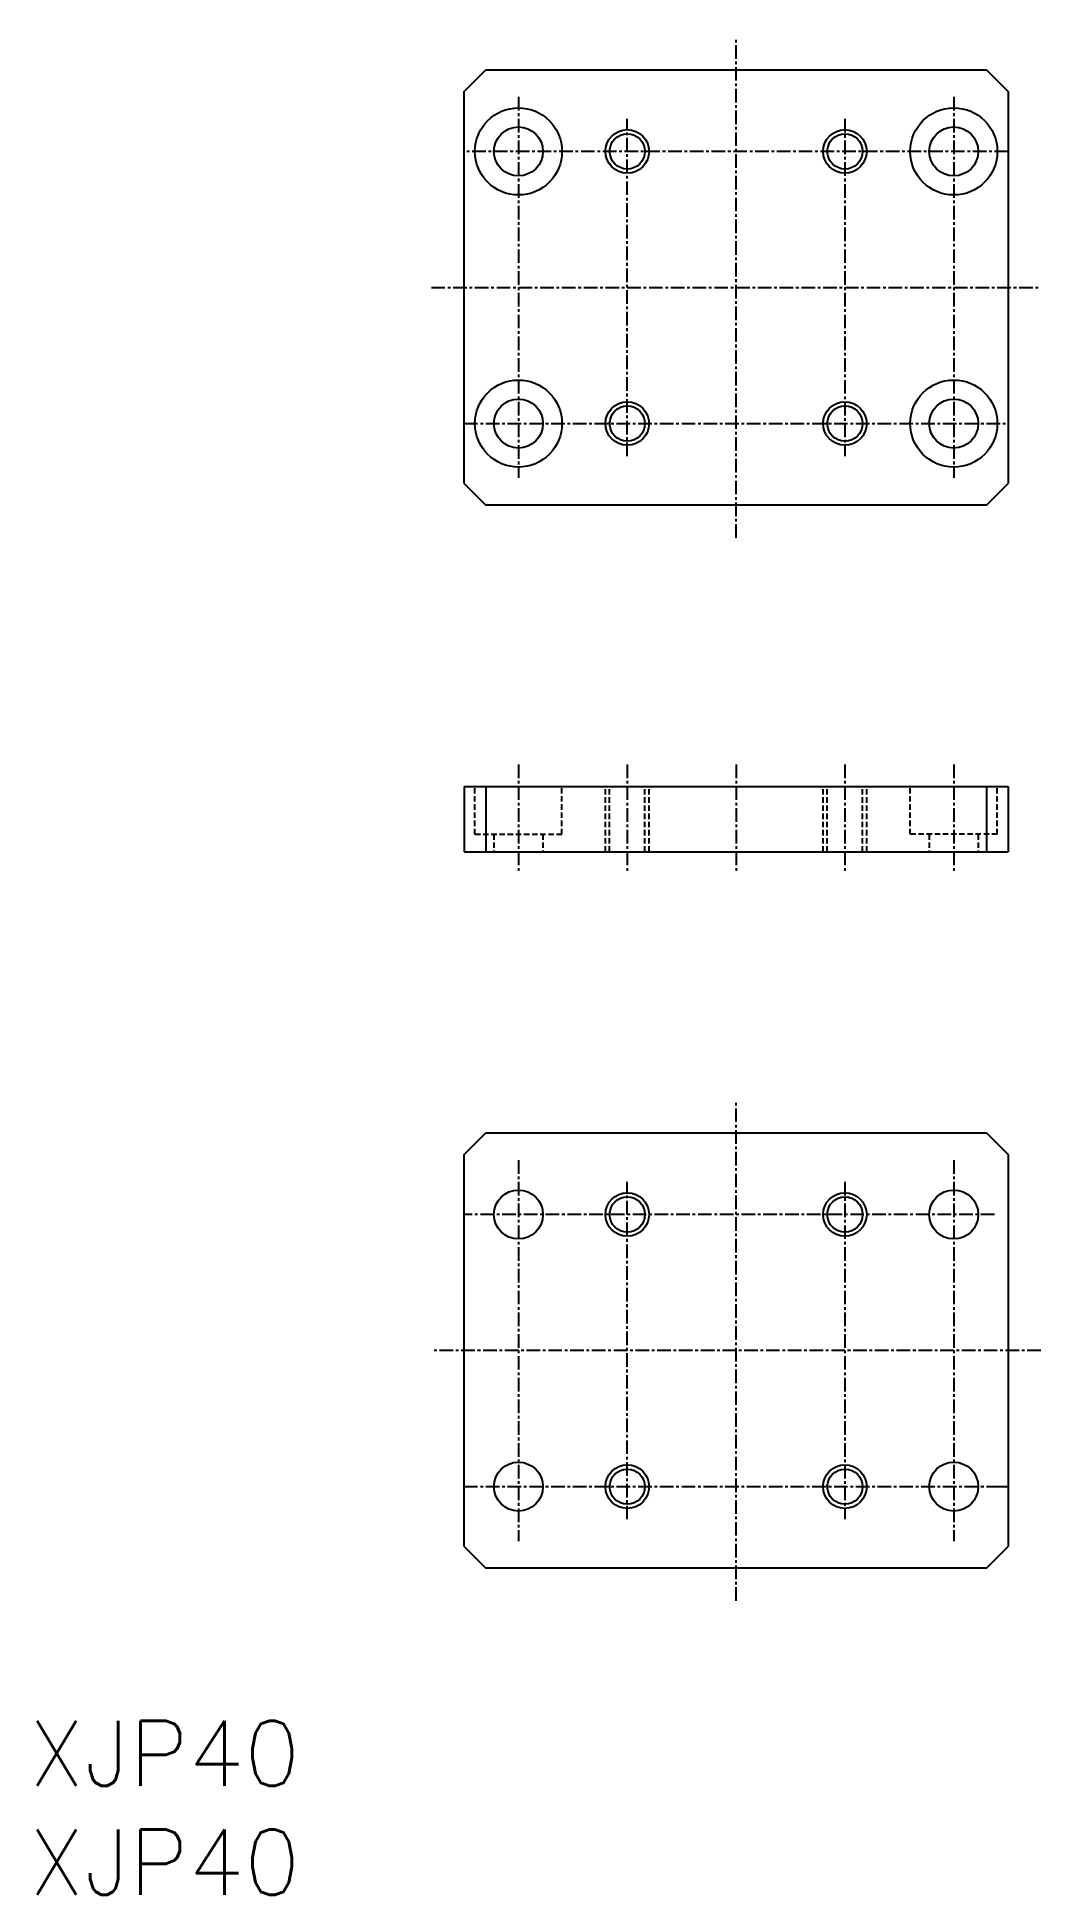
# Model space of a CAD drawing. Extents: x 273 to 365, y 60 to 231.
import ezdxf

# ---------------------------------------------------------------- set-up
doc = ezdxf.new("R2010")
doc.units = 0
doc.linetypes.add('CENTER', pattern=[2, 1.25, -0.25, 0.25, -0.25])
doc.linetypes.add('DASHED', pattern=[0.75, 0.5, -0.25])
doc.layers.get('0').update_dxf_attribs({"linetype": 'CONTINUOUS'})
doc.layers.add('CENTER', color=1, linetype='CENTER')
doc.styles.get("Standard").update_dxf_attribs({"font": 'TXT', "bigfont": 'BIGFONT'})

msp = doc.modelspace()

# ---------------------------------------------------------------- linework, layer by layer
at = {"color": 7, "linetype": 'CONTINUOUS'}
for p, q in [((312.48, 225.67), (314.48, 227.67)), ((314.48, 227.67), (360.48, 227.67)), ((360.48, 227.67), (362.48, 225.67)), ((312.48, 225.17), (312.48, 225.67)), ((362.48, 225.67), (362.48, 220.17)), ((312.48, 189.67), (312.48, 225.17)), ((362.48, 220.17), (362.48, 195.17)), ((362.48, 195.17), (362.48, 189.67)), ((312.48, 189.67), (314.48, 187.67)), ((360.48, 187.67), (362.48, 189.67)), ((360.48, 187.67), (314.48, 187.67)), ((312.48, 161.84), (312.48, 155.84)), ((312.48, 161.84), (362.48, 161.84)), ((314.48, 161.84), (314.48, 155.84)), ((360.48, 161.84), (360.48, 155.84)), ((362.48, 161.84), (362.48, 155.84)), ((312.48, 155.84), (362.48, 155.84)), ((312.48, 128.01), (314.48, 130.01)), ((314.48, 130.01), (360.48, 130.01)), ((360.48, 130.01), (362.48, 128.01)), ((312.48, 92.51), (312.48, 128.01)), ((362.48, 128.01), (362.48, 97.51)), ((362.48, 97.51), (362.48, 92.01)), ((312.48, 92.01), (312.48, 92.51)), ((312.48, 92.01), (314.48, 90.01)), ((360.48, 90.01), (362.48, 92.01)), ((360.48, 90.01), (314.48, 90.01))]:
    msp.add_line(p, q, dxfattribs=at)
at = {"color": 3, "linetype": 'DASHED'}
for p, q in [((313.48, 157.44), (313.48, 161.84)), ((321.48, 157.44), (321.48, 161.84)), ((325.48, 155.84), (325.48, 161.84)), ((325.86, 155.84), (325.86, 161.84)), ((329.1, 155.84), (329.1, 161.84)), ((329.48, 155.84), (329.48, 161.84)), ((345.48, 155.84), (345.48, 161.84)), ((345.86, 155.84), (345.86, 161.84)), ((349.1, 155.84), (349.1, 161.84)), ((349.48, 155.84), (349.48, 161.84)), ((353.48, 157.44), (353.48, 161.84)), ((361.48, 157.44), (361.48, 161.84)), ((313.48, 157.44), (321.48, 157.44)), ((315.23, 157.44), (315.23, 155.84)), ((319.73, 157.44), (319.73, 155.84)), ((361.48, 157.44), (353.48, 157.44)), ((355.23, 157.44), (355.23, 155.84)), ((359.73, 157.44), (359.73, 155.84))]:
    msp.add_line(p, q, dxfattribs=at)
at = {"color": 7, "linetype": 'CONTINUOUS'}
for centre, radius in [((317.48, 220.17), 4), ((357.48, 220.17), 4), ((317.48, 220.17), 2.25), ((357.48, 220.17), 2.25), ((327.48, 220.17), 1.62), ((347.48, 220.17), 1.62), ((317.48, 195.17), 4), ((357.48, 195.17), 4), ((317.48, 195.17), 2.25), ((327.48, 195.17), 1.62), ((347.48, 195.17), 1.62), ((357.48, 195.17), 2.25), ((317.48, 122.51), 2.25), ((357.48, 122.51), 2.25), ((327.48, 122.51), 1.62), ((347.48, 122.51), 1.62), ((317.48, 97.51), 2.25), ((327.48, 97.51), 1.62), ((347.48, 97.51), 1.62), ((357.48, 97.51), 2.25)]:
    msp.add_circle(centre, radius, dxfattribs=at)
at = {"color": 3, "linetype": 'CONTINUOUS'}
for centre in [(327.48, 220.17), (347.48, 220.17), (327.48, 195.17), (347.48, 195.17), (327.48, 122.51), (347.48, 122.51), (327.48, 97.51), (347.48, 97.51)]:
    msp.add_circle(centre, 2, dxfattribs=at)
at = {"layer": 'CENTER', "color": 1, "linetype": 'CENTER'}
for p, q in [((337.48, 184.67), (337.48, 230.67)), ((317.48, 225.17), (317.48, 190.17)), ((357.48, 225.17), (357.48, 190.17)), ((327.48, 192.17), (327.48, 223.17)), ((347.48, 223.17), (347.48, 192.17)), ((362.48, 220.17), (312.48, 220.17)), ((309.48, 207.67), (365.48, 207.67)), ((312.48, 195.17), (362.48, 195.17)), ((317.48, 163.84), (317.48, 153.84)), ((327.48, 163.84), (327.48, 153.84)), ((337.48, 163.84), (337.48, 153.84)), ((347.48, 163.84), (347.48, 153.84)), ((357.48, 163.84), (357.48, 153.84)), ((337.48, 87.01), (337.48, 133.01)), ((317.48, 127.51), (317.48, 92.51)), ((357.48, 127.51), (357.48, 92.51)), ((327.48, 94.51), (327.48, 125.51)), ((347.48, 125.51), (347.48, 94.51)), ((361.23, 122.51), (312.48, 122.51)), ((365.48, 110.01), (309.48, 110.01)), ((312.48, 97.51), (361.23, 97.51)), ((361.23, 97.51), (362.48, 97.51))]:
    msp.add_line(p, q, dxfattribs=at)

# ---------------------------------------------------------------- texts
at = {"color": 7, "linetype": 'CONTINUOUS'}
for p in [(272.48, 70.01), (272.48, 60.01)]:
    msp.add_text('XJP40', height=6, dxfattribs=at).set_placement(p)

doc.saveas('drawing.dxf')
